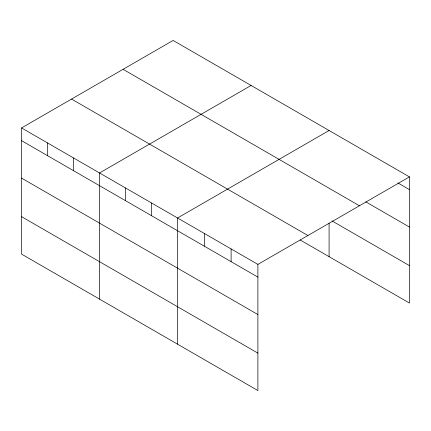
<?xml version="1.0" encoding="UTF-8"?>
<svg xmlns="http://www.w3.org/2000/svg" width="431" height="431" viewBox="0 0 431 431"><rect width="100%" height="100%" fill="white"/><g stroke="black" fill="none" stroke-linecap="round" stroke-linejoin="round"><path stroke-width="0.65" d="M257.894 314.555L257.894 264.392L21.55 127.937L21.55 254.107L257.894 390.561L257.894 314.555L21.55 178.1M300.208 239.992L409.45 303.063L409.45 176.893L173.106 40.439L21.55 127.937M251.101 85.467L99.545 172.966L99.545 299.136M329.09 130.496L177.54 217.994L177.54 344.17M257.894 264.392L409.45 176.893M397.802 182.895L409.45 189.618M365.779 201.843L409.45 227.056M123.094 69.316L359.438 205.765M332.005 220.914L409.45 265.625M71.562 99.065L307.906 235.515M21.55 140.662L257.894 277.117M21.55 216.669L257.894 353.124M329.09 223.242L329.09 256.666M231.108 248.924L231.108 261.655M204.326 233.462L204.326 246.187M151.54 202.985L151.54 215.715M125.545 187.975L125.545 200.706M73.545 157.956L73.545 170.681M47.55 142.947L47.55 155.672"/></g></svg>
